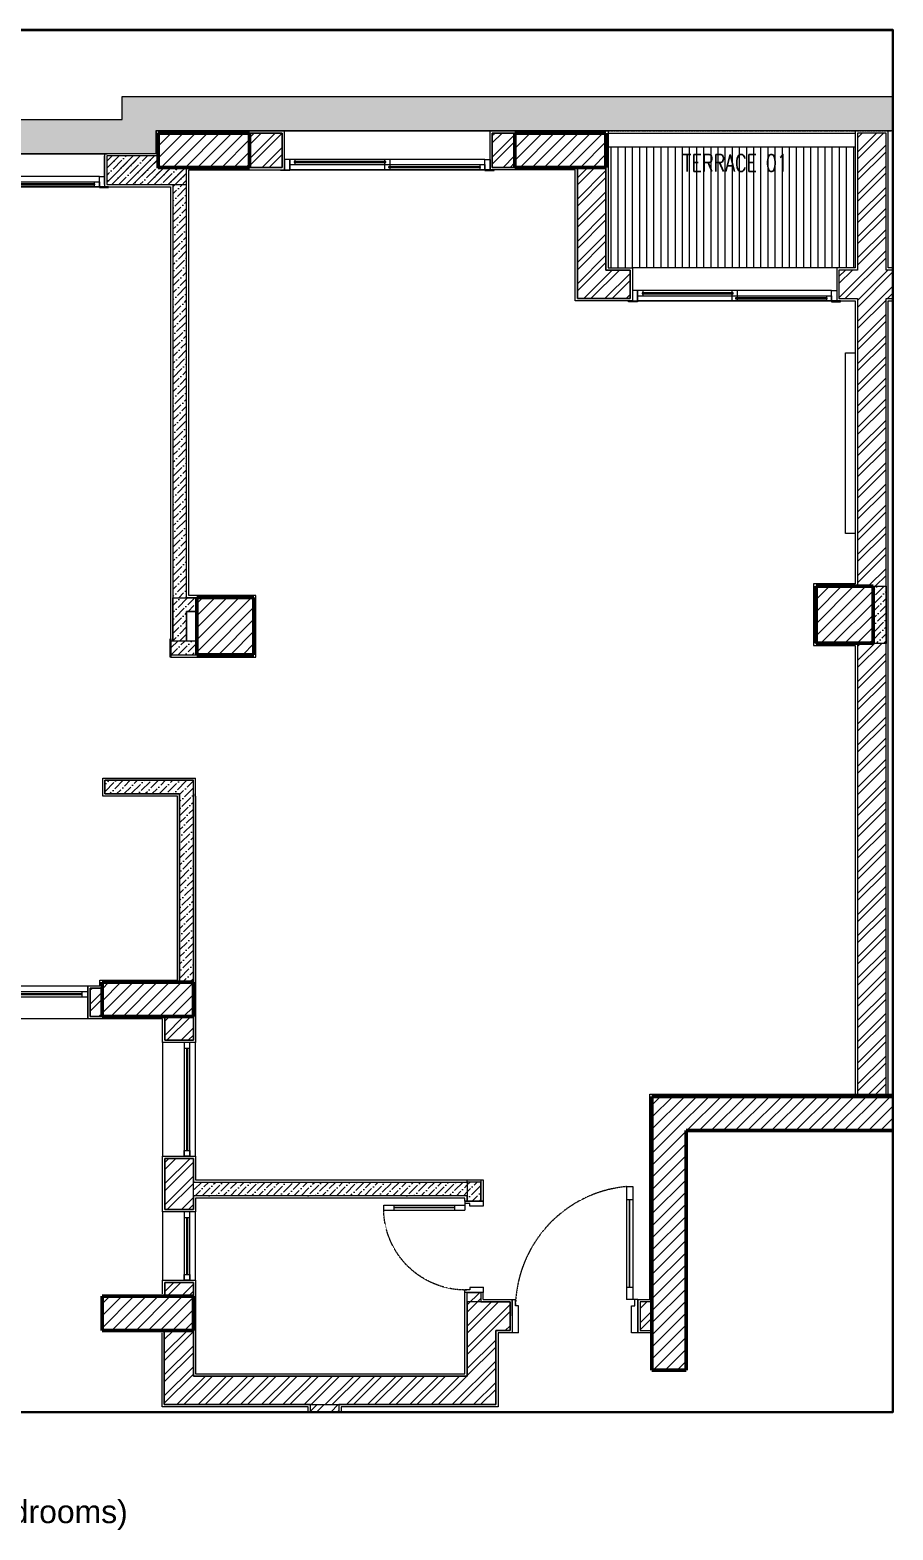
# Model space of a CAD drawing. Header units: metres. Extents: x 0 to 104350, y 982 to 43174.
# Drawn here: x 37322 to 44883, y 30032 to 43174 of the extents above; entities that cross this region are included whole.
import ezdxf
from ezdxf.xclip import XClip

# ---------------------------------------------------------------- set-up
doc = ezdxf.new("R2010")
doc.units = ezdxf.units.M
doc.header["$XCLIPFRAME"] = 2
doc.linetypes.add('DASHED2', pattern=[0.375, 0.25, -0.125])
doc.layers.get('0').update_dxf_attribs({"lineweight": 30})
for name, color, linetype, lineweight in [('A-ANNO-HATCH', 9, 'Continuous', 9), ('A-CLNG-GRID', 2, 'Continuous', 5), ('A-DOOR', 1, 'Continuous', 5), ('A-DOOR-FRAM', 1, 'Continuous', 0), ('A-ELEV-BACK', 1, 'Continuous', 0), ('A-FLOR-OVHD', 1, 'DASHED2', 0), ('A-FURN', 8, 'Continuous', 0), ('A-ROOM-NMBR', 1, 'Continuous', 0), ('A-WALL', 3, 'Continuous', 18), ('A-WINDOW', 10, 'Continuous', 5), ('dimensions', 90, 'Continuous', 30), ('G-ANNO-HATCH', 8, 'Continuous', 0), ('HATCH', 8, 'Continuous', 0), ('S-COLS', 52, 'Continuous', 9)]:
    doc.layers.add(name, color=color, linetype=linetype, lineweight=lineweight)
doc.styles.add('$2$08-M-BLDG-1_50', font='romans.shx', dxfattribs={"width": 0.75, "height": 150})
doc.styles.get("Standard").update_dxf_attribs({"font": 'arial.ttf'})
pattern_1 = [(45, (-163049.75, 51839.08), (-92.807765, 92.807765), []), (45, (-162987.88, 51839.08), (-92.807765, 92.807765), [])]
pattern_2 = [(45, (-163049.75, 51839.084), (23.201941, 85.073785), [109.375, -21.875, 0, -21.875])]
pattern_3 = [(45, (116748.97, -54336.016), (-53.033, 53.033), [])]

# ---------------------------------------------------------------- blocks, each defined once
blk = doc.blocks.new('*U119')
for p, q in [((-5314, 135751), (-5249, 135754)), ((-5251, 134853), (-5299, 135751)), ((-5201, 134855), (-5249, 135754)), ((-5244, 135654), (-5294, 135652)), ((-5271, 135653), (-5234, 134955)), ((-5266, 135653), (-5229, 134955)), ((-5207, 134957), (-5257, 134954)), ((-5201, 134855), (-5251, 134853))]:
    blk.add_line(p, q)
at = {"linetype": 'DASHED2'}
blk.add_arc((-5342, 135819), 974, 278.2926, 1.8703, dxfattribs=at)
at = {"layer": 'A-DOOR-FRAM'}
for p, q in [((-5353, 136013), (-5303, 136015)), ((-5339, 135749), (-5353, 136013)), ((-4404, 136063), (-4355, 136066)), ((-4355, 136066), (-4340, 135803)), ((-5339, 135749), (-5314, 135751)), ((-4340, 135803), (-4365, 135801))]:
    blk.add_line(p, q, dxfattribs=at)
for points in [[(-5303, 136015), (-5292, 135802), (-5317, 135801), (-5314, 135751)], [(-4404, 136063), (-4393, 135850), (-4368, 135851), (-4365, 135801)]]:
    blk.add_lwpolyline(points, dxfattribs=at)
blk = doc.blocks.new('*U138')
for p, q in [((-0.235, 0.09), (1.473, 0.09)), ((-0.235, 0.045), (-0.235, 0.09)), ((1.473, 0.045), (-0.235, 0.045)), ((1.473, 0.045), (-0.235, 0.045)), ((-0.235, 0.045), (-0.235, 0)), ((-0.235, 0), (1.473, 0)), ((-0.19, 0.045), (-0.19, 0.026)), ((-0.19, 0.018), (-0.19, 0)), ((0.597, 0.09), (0.597, 0.026)), ((0.597, 0.018), (0.597, 0)), ((0.642, 0.09), (0.642, 0.071)), ((0.642, 0.063), (0.642, 0)), ((1.428, 0.09), (1.428, 0.071)), ((1.428, 0.063), (1.428, 0.045)), ((1.473, 0.09), (1.473, 0.045)), ((1.473, 0), (1.473, 0.045))]:
    blk.add_line(p, q)
for points in [[(-0.315, 0), (-0.235, 0), (-0.235, -0.007), (-0.315, -0.007)], [(-0.235, 0.09), (-0.28, 0.09), (-0.28, 0), (-0.235, 0)], [(-0.235, 0.09), (1.473, 0.09), (1.473, 0), (-0.235, 0)], [(-0.196, 0.026), (0.609, 0.026), (0.609, 0.018), (-0.196, 0.018)], [(0.63, 0.071), (1.434, 0.071), (1.434, 0.063), (0.63, 0.063)], [(1.473, 0.09), (1.518, 0.09), (1.518, 0), (1.473, 0)], [(1.553, 0), (1.473, 0), (1.473, -0.007), (1.553, -0.007)]]:
    blk.add_lwpolyline(points, close=True)
blk = doc.blocks.new('*U125')
for p, q in [((-2.079, -0.07), (-1.479, -0.07)), ((-2.079, -0.08), (-1.479, -0.08))]:
    blk.add_line(p, q)
for points in [[(-2.129, 0.14), (-1.429, 0.14), (-1.429, -0.15), (-2.129, -0.15)], [(-2.129, -0.1), (-2.129, -0.05), (-1.429, -0.05), (-1.429, -0.1)], [(-2.129, -0.05), (-2.079, -0.05), (-2.079, -0.1), (-2.129, -0.1)], [(-1.429, -0.05), (-1.479, -0.05), (-1.479, -0.1), (-1.429, -0.1)]]:
    blk.add_lwpolyline(points, close=True)
blk = doc.blocks.new('*U136')
for p, q in [((-1.887, -0.07), (-1.387, -0.07)), ((-1.887, -0.08), (-1.387, -0.08))]:
    blk.add_line(p, q)
for points in [[(-1.937, 0.14), (-1.337, 0.14), (-1.337, -0.15), (-1.937, -0.15)], [(-1.937, -0.1), (-1.937, -0.05), (-1.337, -0.05), (-1.337, -0.1)], [(-1.937, -0.05), (-1.887, -0.05), (-1.887, -0.1), (-1.937, -0.1)], [(-1.337, -0.05), (-1.387, -0.05), (-1.387, -0.1), (-1.337, -0.1)]]:
    blk.add_lwpolyline(points, close=True)
blk = doc.blocks.new('*U140')
for p, q in [((-0.235, 0.09), (1.464, 0.09)), ((-0.235, 0.045), (-0.235, 0.09)), ((1.464, 0.045), (-0.235, 0.045)), ((1.464, 0.045), (-0.235, 0.045)), ((-0.235, 0.045), (-0.235, 0)), ((-0.235, 0), (1.464, 0)), ((-0.19, 0.045), (-0.19, 0.026)), ((-0.19, 0.018), (-0.19, 0)), ((0.593, 0.09), (0.593, 0.026)), ((0.593, 0.018), (0.593, 0)), ((0.638, 0.09), (0.638, 0.071)), ((0.638, 0.063), (0.638, 0)), ((1.419, 0.09), (1.419, 0.071)), ((1.419, 0.063), (1.419, 0.045)), ((1.464, 0.09), (1.464, 0.045)), ((1.464, 0), (1.464, 0.045))]:
    blk.add_line(p, q)
for points in [[(-0.315, 0), (-0.235, 0), (-0.235, -0.007), (-0.315, -0.007)], [(-0.235, 0.09), (-0.28, 0.09), (-0.28, 0), (-0.235, 0)], [(-0.235, 0.09), (1.464, 0.09), (1.464, 0), (-0.235, 0)], [(-0.196, 0.026), (0.605, 0.026), (0.605, 0.018), (-0.196, 0.018)], [(0.626, 0.071), (1.425, 0.071), (1.425, 0.063), (0.626, 0.063)], [(1.464, 0.09), (1.509, 0.09), (1.509, 0), (1.464, 0)], [(1.544, 0), (1.464, 0), (1.464, -0.007), (1.544, -0.007)]]:
    blk.add_lwpolyline(points, close=True)
blk = doc.blocks.new('*U124')
for p, q in [((-0.235, 0.09), (1.475, 0.09)), ((-0.235, 0.045), (-0.235, 0.09)), ((1.475, 0.045), (-0.235, 0.045)), ((1.475, 0.045), (-0.235, 0.045)), ((-0.235, 0.045), (-0.235, 0)), ((-0.235, 0), (1.475, 0)), ((-0.19, 0.045), (-0.19, 0.026)), ((-0.19, 0.018), (-0.19, 0)), ((0.598, 0.09), (0.598, 0.026)), ((0.598, 0.018), (0.598, 0)), ((0.643, 0.09), (0.643, 0.071)), ((0.643, 0.063), (0.643, 0)), ((1.43, 0.09), (1.43, 0.071)), ((1.43, 0.063), (1.43, 0.045)), ((1.475, 0.09), (1.475, 0.045)), ((1.475, 0), (1.475, 0.045))]:
    blk.add_line(p, q)
for points in [[(-0.315, 0), (-0.235, 0), (-0.235, -0.007), (-0.315, -0.007)], [(-0.235, 0.09), (-0.28, 0.09), (-0.28, 0), (-0.235, 0)], [(-0.235, 0.09), (1.475, 0.09), (1.475, 0), (-0.235, 0)], [(-0.196, 0.026), (0.61, 0.026), (0.61, 0.018), (-0.196, 0.018)], [(0.632, 0.071), (1.436, 0.071), (1.436, 0.063), (0.632, 0.063)], [(1.475, 0.09), (1.52, 0.09), (1.52, 0), (1.475, 0)], [(1.555, 0), (1.475, 0), (1.475, -0.007), (1.555, -0.007)]]:
    blk.add_lwpolyline(points, close=True)
blk = doc.blocks.new('hjnhgfhgn')
at = {"layer": 'A-FLOR-OVHD'}
blk.add_lwpolyline([(102065, -9449), (106681, -9449), (106681, -9249), (119821, -9249), (119821, -9449), (124433, -9449), (124433, -9749), (119521, -9749), (119521, -9549), (118379, -9550), (118379, -9549), (116503, -9549), (116503, -9550), (110625, -9550), (110625, -9549), (107857, -9549), (107857, -9549), (106977, -9549), (106977, -9749), (102065, -9749)], close=True, dxfattribs=at)
blk = doc.blocks.new('B GF')
at = {"layer": 'A-ANNO-HATCH', "true_color": 0x939598}
h = blk.add_hatch(dxfattribs=at)
h.set_pattern_fill('AR-CONC', color=252, scale=50)
h.set_pattern_definition([(50, (0, -9699.07), (358.6301, -31.37607), [37.5, -412.5]), (355, (0, -9699.07), (-69.3757, 376.0961), [30, -330]), (100.45144, (29.9, -9701.7), (289.2544, 344.72), [31.8701, -350.57106]), (46.1842, (0, -9599.07), (533.6207, -82.7596), [56.25, -618.75]), (96.63564, (44.47, -9605.96), (467.331, 487.0593), [47.8052, -525.8569]), (351.18416, (0, -9599.07), (467.331, 487.0593), [45, -495]), (21, (50, -9624.07), (298.45353, -201.30945), [37.5, -412.5]), (326, (50, -9624.07), (121.6577, 362.575), [30, -330]), (71.45144, (74.87, -9640.84), (420.1112, 161.2656), [31.8701, -350.57106]), (37.5, (0, -9699.07), (6.07993, 166.44693), [0, -326, 0, -335, 0, -331.25]), (7.5, (0, -9699.07), (131.53477, 197.20586), [0, -191, 0, -318.5, 0, -126.25]), (327.5, (-111.5, -9699.07), (266.91122, -11.27744), [0, -125, 0, -390, 0, -517.5]), (317.5, (-161.5, -9699.07), (291.5931, 50.0525), [0, -162.5, 0, -259, 0, -367.5])])
h.paths.add_polyline_path([(161718, -9549), (161712, -9248), (163283, -9248), (163290, -9549)])
h.paths.add_polyline_path([(169560, -9749), (169560, -9449), (167070, -9449), (167070, -9249), (153929, -9249), (153931, -9449), (151438, -9449), (151436, -9749), (154230, -9749), (154230, -9549), (166691, -9549), (166691, -9749), (171671, -9749), (171671, -9749)])
at = {"layer": 'A-ELEV-BACK'}
blk.add_lwpolyline([(171671, -9449), (171671, -9749), (166691, -9749), (166691, -9549), (154230, -9549), (154230, -9749), (151436, -9749), (151436, -9449), (153930, -9449), (153930, -9249), (167070, -9249), (167070, -9449)], close=True, dxfattribs=at)
blk = doc.blocks.new('*U137')
for p, q in [((-1.969, -0.07), (-1.074, -0.07)), ((-1.969, -0.08), (-1.074, -0.08))]:
    blk.add_line(p, q)
for points in [[(-2.019, 0.14), (-1.024, 0.14), (-1.024, -0.15), (-2.019, -0.15)], [(-2.019, -0.1), (-2.019, -0.05), (-1.024, -0.05), (-1.024, -0.1)], [(-2.019, -0.05), (-1.969, -0.05), (-1.969, -0.1), (-2.019, -0.1)], [(-1.024, -0.05), (-1.074, -0.05), (-1.074, -0.1), (-1.024, -0.1)]]:
    blk.add_lwpolyline(points, close=True)
blk = doc.blocks.new('M_Concrete-Rectangular-Column - C4-300_800-556694-0-6-4th floor columns')
at = {"layer": 'S-COLS'}
h = blk.add_hatch(dxfattribs=at)
h.set_pattern_fill('FP_2', color=256, style=0, pattern_type=2)
h.set_pattern_definition([(315, (-13.9, -3.564), (0.053033, 0.053033), [])])
h.paths.add_polyline_path([(-0.15, -0.4), (0.15, -0.4), (0.15, 0.4), (-0.15, 0.4)])
at = {"layer": 'S-COLS', "lineweight": 50}
for p, q in [((0.15, 0.4), (-0.15, 0.4)), ((-0.15, 0.4), (-0.15, -0.4)), ((0.15, -0.4), (0.15, 0.4)), ((-0.15, -0.4), (0.15, -0.4))]:
    blk.add_line(p, q, dxfattribs=at)
blk = doc.blocks.new('M_Concrete-Rectangular-Column - C9-500_500-V1-0-6-4th floor columns')
at = {"layer": 'S-COLS'}
h = blk.add_hatch(dxfattribs=at)
h.set_pattern_fill('FP_4', color=256, style=0, pattern_type=2)
h.set_pattern_definition([(135, (9.83, 1.074), (-0.053033, -0.053033), [])])
h.paths.add_polyline_path([(0.25, 0.25), (-0.25, 0.25), (-0.25, -0.25), (0.25, -0.25)])
at = {"layer": 'S-COLS', "lineweight": 50}
for p, q in [((0.25, 0.25), (-0.25, 0.25)), ((-0.25, 0.25), (-0.25, -0.25)), ((0.25, -0.25), (0.25, 0.25)), ((-0.25, -0.25), (0.25, -0.25))]:
    blk.add_line(p, q, dxfattribs=at)
blk = doc.blocks.new('M_Concrete-Rectangular-Column - C9-500_500-V2-0-6-4th floor columns')
at = {"layer": 'S-COLS'}
h = blk.add_hatch(dxfattribs=at)
h.set_pattern_fill('FP_5', color=256, style=0, pattern_type=2)
h.set_pattern_definition([(315, (-9.73, -6.498), (0.053033, 0.053033), [])])
h.paths.add_polyline_path([(-0.25, -0.25), (0.25, -0.25), (0.25, 0.25), (-0.25, 0.25)])
at = {"layer": 'S-COLS', "lineweight": 50}
for p, q in [((0.25, 0.25), (-0.25, 0.25)), ((-0.25, 0.25), (-0.25, -0.25)), ((0.25, -0.25), (0.25, 0.25)), ((-0.25, -0.25), (0.25, -0.25))]:
    blk.add_line(p, q, dxfattribs=at)
blk = doc.blocks.new('Typical')
at = {"layer": 'S-COLS'}
h = blk.add_hatch(dxfattribs=at)
h.set_pattern_fill('FP_1', color=256, scale=1000, style=0, pattern_type=2)
h.set_pattern_definition(pattern_3)
h.paths.add_polyline_path([(110461, -40586), (110461, -40286), (109661, -40286), (109661, -40586), (110001, -40586)])
h = blk.add_hatch(dxfattribs=at)
h.set_pattern_fill('FP_1', color=256, scale=1000, style=0, pattern_type=2)
h.set_pattern_definition(pattern_3)
h.paths.add_polyline_path([(109661, -48026), (109970, -48026), (109970, -47726), (109170, -47726), (109170, -48026)])
h = blk.add_hatch(dxfattribs=at)
h.set_pattern_fill('FP_1', color=256, scale=1000, style=0, pattern_type=2)
h.set_pattern_definition(pattern_3)
h.paths.add_polyline_path([(113988, -49026), (117538, -49026), (117538, -48726), (113988, -48726)])
h = blk.add_hatch(dxfattribs=at)
h.set_pattern_fill('FP_1', color=256, scale=1000, style=0, pattern_type=2)
h.set_pattern_definition(pattern_3)
h.paths.add_polyline_path([(114288, -51126), (114288, -49026), (113988, -49026), (113988, -51126)])
h = blk.add_hatch(dxfattribs=at)
h.set_pattern_fill('FP_1', color=256, scale=1000, style=0, pattern_type=2)
h.set_pattern_definition(pattern_3)
h.paths.add_polyline_path([(109970, -50776), (109970, -50476), (109170, -50476), (109170, -50776)])
at = {"layer": 'S-COLS', "lineweight": 50}
for p, q in [((110461, -40286), (109661, -40286)), ((109661, -40286), (109661, -40586)), ((110461, -40586), (110461, -40286)), ((109661, -40586), (110461, -40586)), ((109970, -47726), (109170, -47726)), ((109170, -47726), (109170, -48026)), ((109970, -48026), (109970, -47726)), ((109170, -48026), (109970, -48026)), ((117838, -48726), (113988, -48726)), ((113988, -48726), (113988, -51126)), ((114288, -49026), (117538, -49026)), ((114288, -51126), (114288, -49026)), ((109970, -50476), (109170, -50476)), ((109170, -50476), (109170, -50776)), ((109970, -50776), (109970, -50476)), ((109170, -50776), (109970, -50776)), ((113988, -51126), (114288, -51126))]:
    blk.add_line(p, q, dxfattribs=at)
at = {"layer": 'S-COLS'}
for name, p, xscale, yscale, zscale, rotation in [('M_Concrete-Rectangular-Column - C4-300_800-556694-0-6-4th floor columns', (113185, -40436), 1000, 1000, 1000, 90), ('M_Concrete-Rectangular-Column - C9-500_500-V1-0-6-4th floor columns', (115675, -44506), 1000, 1000, 1000, 270), ('M_Concrete-Rectangular-Column - C9-500_500-V2-0-6-4th floor columns', (110251, -44606), 1000.000000000001, 1000.000000000001, 1000.000000000001, 90)]:
    blk.add_blockref(name, p, dxfattribs=dict(at, xscale=xscale, yscale=yscale, zscale=zscale, rotation=rotation))
blk = doc.blocks.new('*U139')
for p, q in [((-5317, 135773), (-5382, 135770)), ((-5339, 134971), (-5382, 135770)), ((-5289, 134974), (-5332, 135773)), ((-5377, 135670), (-5327, 135673)), ((-5354, 135671), (-5322, 135073)), ((-5349, 135671), (-5317, 135074)), ((-5345, 135072), (-5295, 135075)), ((-5339, 134971), (-5289, 134974))]:
    blk.add_line(p, q)
at = {"linetype": 'DASHED2'}
blk.add_arc((-5362, 135777), 807, 179.9493, 271.6029, dxfattribs=at)
at = {"layer": 'A-DOOR-FRAM'}
for p, q in [((-5302, 135954), (-5352, 135952)), ((-5292, 135775), (-5302, 135954)), ((-5292, 135775), (-5317, 135773))]:
    blk.add_line(p, q, dxfattribs=at)
for points in [[(-6144, 135779), (-6150, 135909), (-6200, 135906), (-6191, 135727), (-6166, 135728)], [(-6150, 135909), (-6144, 135779), (-6168, 135778), (-6166, 135728)], [(-5352, 135952), (-5345, 135822), (-5320, 135823), (-5317, 135773)]]:
    blk.add_lwpolyline(points, dxfattribs=at)

msp = doc.modelspace()

# ---------------------------------------------------------------- hatches: boundary and pattern name
at = {"layer": 'G-ANNO-HATCH'}
h = msp.add_hatch(dxfattribs=at)
h.set_pattern_fill('ANSI32', color=256, scale=350)
h.set_pattern_definition(pattern_1)
h.paths.add_polyline_path([(38694.121, 41970.237), (38448.527, 41970.237), (38448.527, 42270.236), (38444.121, 42270.236), (38444.121, 42070.236), (37994.617, 42070.236), (37994.617, 41820.236), (38574.121, 41820.236), (38694.121, 41820.236)])
h = msp.add_hatch(dxfattribs=at)
h.set_pattern_fill('ANSI36', color=256, scale=350)
h.set_pattern_definition(pattern_2)
h.paths.add_polyline_path([(38448.527, 41970.237), (38448.527, 42270.236), (38444.121, 42270.236), (38444.121, 42070.236), (37994.617, 42070.236), (37994.617, 41820.236), (38574.121, 41820.236), (38574.121, 38200.237), (38694.121, 38200.237), (38694.121, 41970.237)])
h = msp.add_hatch(dxfattribs=at)
h.set_pattern_fill('ANSI32', color=256, scale=350)
h.set_pattern_definition([(45, (-164720.3, 52093.86), (-92.807765, 92.807765), []), (45, (-164658.42, 52093.86), (-92.807765, 92.807765), [])])
h.paths.add_polyline_path([(39248.527, 42270.237), (39532.212, 42270.237), (39532.212, 41970.238), (39248.527, 41970.238)])
h = msp.add_hatch(dxfattribs=at)
h.set_pattern_fill('ANSI32', color=256, scale=350)
h.set_pattern_definition(pattern_1)
h.paths.add_polyline_path([(41567.912, 42270.236), (41372.212, 42270.236), (41372.212, 41970.237), (41567.912, 41970.237)])
h = msp.add_hatch(dxfattribs=at)
h.set_pattern_fill('ANSI32', color=256, scale=350)
h.set_pattern_definition(pattern_1)
h.paths.add_polyline_path([(44882.692, 40820.236), (44882.692, 41070.236), (44821.492, 41070.236), (44821.492, 42270.236), (44571.492, 42270.236), (44571.492, 41070.236), (44409.204, 41070.236), (44409.204, 40820.236), (44571.492, 40820.236), (44571.492, 38300.236), (44821.492, 38300.236), (44821.492, 40820.236)])
h = msp.add_hatch(dxfattribs=at)
h.set_pattern_fill('ANSI31', color=256, scale=500, angle=45)
h.set_pattern_definition([(90, (-103274.004, -14137.7), (-62.5, 0), [])])
h.paths.add_polyline_path([(42387.912, 41090.236), (42387.912, 42150.236), (44551.492, 42150.236), (44551.492, 41090.236)])
h = msp.add_hatch(dxfattribs=at)
h.set_pattern_fill('ANSI32', color=256, scale=350)
h.set_pattern_definition(pattern_1)
h.paths.add_polyline_path([(42580.2, 41070.236), (42367.912, 41070.236), (42367.912, 41970.236), (42117.912, 41970.236), (42117.912, 40820.236), (42580.2, 40820.236)])
h = msp.add_hatch(dxfattribs=at)
h.set_pattern_fill('ANSI36', color=256, scale=350)
h.set_pattern_definition([(45, (-155981.96, 55301.66), (23.201941, 85.073785), [109.375, -21.875, 0, -21.875])])
h.paths.add_polyline_path([(44707.979, 38300.236), (44821.492, 38300.236), (44821.492, 37800.236), (44707.979, 37800.236)])
h = msp.add_hatch(dxfattribs=at)
h.set_pattern_fill('ANSI36', color=256, scale=350)
h.set_pattern_definition([(45, (-162410.63, 51719.63), (23.201941, 85.073785), [109.375, -21.875, 0, -21.875])])
h.paths.add_polyline_path([(38780.022, 38080.244), (38694.121, 38080.244), (38694.121, 37820.244), (38574.121, 37820.244), (38574.121, 38200.237), (38780.022, 38200.237)])
h = msp.add_hatch(dxfattribs=at)
h.set_pattern_fill('ANSI36', color=256, scale=350)
h.set_pattern_definition(pattern_2)
h.paths.add_polyline_path([(38554.121, 37820.236), (38554.121, 37700.236), (38780.022, 37700.236), (38780.022, 37820.236)])
h = msp.add_hatch(dxfattribs=at)
h.set_pattern_fill('ANSI32', color=256, scale=350)
h.set_pattern_definition(pattern_1)
h.paths.add_polyline_path([(44821.492, 37800.236), (44571.492, 37800.236), (44571.492, 33830.235), (44821.492, 33830.235)])
h = msp.add_hatch(dxfattribs=at)
h.set_pattern_fill('ANSI36', color=256, scale=350)
h.set_pattern_definition(pattern_2)
h.paths.add_polyline_path([(38753.091, 36480.238), (38753.091, 36600.236), (37978.73, 36600.236), (37978.73, 36480.237), (38633.091, 36480.238), (38633.093, 34830.236), (38753.094, 34830.236)])
h = msp.add_hatch(dxfattribs=at)
h.set_pattern_fill('ANSI32', color=256, scale=350)
h.set_pattern_definition(pattern_1)
h.paths.add_polyline_path([(37953.093, 34780.236), (37848.699, 34780.236), (37848.699, 34530.236), (37953.093, 34530.236)])
h = msp.add_hatch(dxfattribs=at)
h.set_pattern_fill('ANSI32', color=256, scale=350)
h.set_pattern_definition(pattern_1)
h.paths.add_polyline_path([(38503.041, 34322.856), (38753.147, 34322.856), (38753.206, 34530.236), (38503.093, 34530.236)])
h = msp.add_hatch(dxfattribs=at)
h.set_pattern_fill('ANSI32', color=256, scale=350)
h.set_pattern_definition(pattern_1)
h.paths.add_polyline_path([(38753.121, 33287.619), (38503.066, 33287.619), (38503.071, 32840.237), (38753.116, 32840.237)])
h = msp.add_hatch(dxfattribs=at)
h.set_pattern_fill('ANSI36', color=256, scale=350)
h.set_pattern_definition(pattern_2)
h.paths.add_polyline_path([(41152.224, 33080.237), (38753.143, 33080.238), (38753.14, 32960.238), (41152.224, 32960.237)])
h = msp.add_hatch(dxfattribs=at)
h.set_pattern_fill('ANSI36', color=256, scale=350)
h.set_pattern_definition(pattern_2)
h.paths.add_polyline_path([(41272.224, 33080.236), (41152.224, 33080.236), (41152.224, 33080.236), (41152.224, 33080.236), (41152.224, 32960.236), (41152.224, 32960.236), (41152.224, 32913.463), (41272.224, 32913.463)])
h = msp.add_hatch(dxfattribs=at)
h.set_pattern_fill('ANSI32', color=256, scale=350)
h.set_pattern_definition([(45, (-163049.75, 51079.08), (-92.807765, 92.807765), []), (45, (-162987.88, 51079.08), (-92.807765, 92.807765), [])])
h.paths.add_polyline_path([(38753.125, 32200.237), (38503.078, 32200.237), (38503.071, 32080.236), (38753.116, 32080.236)])
h = msp.add_hatch(dxfattribs=at)
h.set_pattern_fill('ANSI32', color=256, scale=350)
h.set_pattern_definition(pattern_1)
h.paths.add_polyline_path([(41527.368, 32030.236), (41272.224, 32030.236), (41272.224, 32113.462), (41152.224, 32113.456), (41152.224, 32030.236), (41152.224, 31380.236), (40253.093, 31380.236), (40253.093, 31130.236), (41402.224, 31130.236), (41402.224, 31780.236), (41527.368, 31780.236)])
h = msp.add_hatch(dxfattribs=at)
h.set_pattern_fill('ANSI32', color=256, scale=350)
h.set_pattern_definition(pattern_1)
h.paths.add_polyline_path([(42771.497, 32030.236), (42667.368, 32030.236), (42667.368, 31780.236), (42771.497, 31780.236)])
h = msp.add_hatch(dxfattribs=at)
h.set_pattern_fill('ANSI32', color=256, scale=350)
h.set_pattern_definition(pattern_1)
h.paths.add_polyline_path([(38498.687, 31130.236), (40253.093, 31130.236), (40253.093, 31380.236), (38753.064, 31380.236), (38753.082, 31780.236), (38498.687, 31780.236)])
h = msp.add_hatch(dxfattribs=at)
h.set_pattern_fill('ANSI32', color=256, scale=350)
h.set_pattern_definition([(45, (-161443.07, 51475.01), (-92.807765, 92.807765), []), (45, (-161381.19, 51475.01), (-92.807765, 92.807765), [])])
h.paths.add_polyline_path([(39778.687, 31064.661), (40028.687, 31064.661), (40028.687, 31130.236), (39778.687, 31130.236)])

# ---------------------------------------------------------------- linework, layer by layer
msp.add_lwpolyline([(28554.582, 31064.661), (44882.692, 31064.661), (44882.692, 43174.113), (28554.582, 43174.113)], close=True)
at = {"layer": 'A-CLNG-GRID'}
for p, q in [((39552.212, 42290.237), (38424.121, 42290.236)), ((38424.121, 42290.236), (38424.121, 42090.236)), ((39552.212, 41950.238), (39552.212, 42290.237)), ((38424.121, 42090.236), (37974.617, 42090.236)), ((37974.617, 42090.236), (37974.617, 41800.236)), ((38714.121, 41950.237), (39552.212, 41950.238)), ((38714.121, 38220.244), (38714.121, 41950.237)), ((37974.617, 41800.236), (38554.121, 41800.236)), ((38554.121, 41800.236), (38554.121, 37840.236)), ((39300.022, 38220.244), (38714.121, 38220.244)), ((39300.022, 37680.245), (39300.022, 38220.244)), ((38554.121, 37680.236), (38694.121, 37680.236)), ((38694.121, 37680.236), (39300.022, 37680.245)), ((38753.091, 36480.238), (38753.091, 36600.236)), ((38773.092, 36460.238), (38773.092, 36620.236)), ((38483.093, 32820.237), (38483.093, 33307.619)), ((38483.093, 33307.619), (38773.093, 33307.619)), ((38773.093, 33307.619), (38773.093, 33100.238)), ((38773.093, 33100.238), (41025.936, 33100.237)), ((41025.936, 33100.236), (41132.224, 33100.236)), ((41132.224, 33100.236), (41292.224, 33100.236)), ((41292.224, 33100.236), (41292.224, 32913.463)), ((41025.936, 32940.237), (38773.093, 32940.238)), ((38773.093, 32940.238), (38773.093, 32820.237)), ((41132.224, 32940.236), (41025.936, 32940.236)), ((41132.225, 32913.463), (41132.225, 32940.236)), ((41292.224, 32913.463), (41132.225, 32913.463)), ((38773.093, 32820.237), (38483.093, 32820.237)), ((38483.093, 32100.236), (38483.093, 32220.237)), ((38483.093, 32220.237), (38773.093, 32220.237)), ((38773.093, 32220.237), (38773.093, 31400.236)), ((41292.223, 32113.463), (41132.224, 32113.463)), ((41132.224, 31400.236), (41132.225, 32113.455)), ((41292.224, 32050.236), (41292.221, 32113.463)), ((41292.224, 32050.236), (41547.368, 32050.236)), ((41547.368, 32050.236), (41547.368, 31760.236)), ((38478.687, 31110.236), (38478.687, 31760.236)), ((41547.368, 31760.236), (41422.224, 31760.236)), ((41422.224, 31760.236), (41422.224, 31110.236)), ((38773.093, 31400.236), (41132.224, 31400.236)), ((38768.687, 31110.236), (38478.687, 31110.236)), ((39758.687, 31110.236), (38768.687, 31110.236)), ((39758.687, 31064.661), (39758.687, 31110.236)), ((41422.224, 31110.236), (40048.687, 31110.236)), ((40048.687, 31110.236), (40048.687, 31064.661))]:
    msp.add_line(p, q, dxfattribs=at)
for points in [[(41352.212, 42290.236), (42387.912, 42290.236), (42387.912, 41090.236), (42600.2, 41090.236), (42600.2, 40800.236), (42097.912, 40800.236), (42097.912, 41950.237), (41352.212, 41950.237)], [(38694.121, 38080.244), (38780.022, 38080.244), (38780.022, 37820.244), (38694.121, 37820.244)]]:
    msp.add_lwpolyline(points, close=True, dxfattribs=at)
for points in [[(44882.692, 41090.236), (44841.492, 41090.236), (44841.492, 42290.236), (44551.492, 42290.236), (44551.492, 41090.236), (44389.204, 41090.236), (44389.204, 40800.236), (44551.492, 40800.236), (44551.492, 38320.236), (44185.898, 38320.236), (44185.898, 37780.236), (44551.492, 37780.236), (44551.492, 33830.235)], [(44841.492, 33830.235), (44841.492, 40800.236), (44882.692, 40800.236)], [(38773.092, 36460.238), (38773.095, 34302.856), (38483.093, 34302.856), (38483.093, 34510.236), (37828.699, 34510.236), (37828.699, 34800.236), (37933.093, 34800.236), (37933.093, 34850.236), (38613.093, 34850.236), (38613.091, 36460.238), (37958.73, 36460.237), (37958.73, 36620.236), (38773.092, 36620.236)], [(42771.497, 31760.236), (42647.368, 31760.236), (42647.368, 32050.236), (42751.497, 32050.236), (42751.289, 33850.235), (44882.692, 33850.235)]]:
    msp.add_lwpolyline(points, dxfattribs=at)
at = {"layer": 'A-FURN'}
msp.add_lwpolyline([(44467.313, 40344.35), (44551.492, 40344.374), (44551.492, 38761.947), (44467.313, 38761.923)], close=True, dxfattribs=at)
at = {"layer": 'A-WALL'}
for p, q in [((41045.936, 33080.236), (41152.224, 33080.236)), ((41152.224, 33080.236), (41152.224, 33100.236)), ((41272.224, 33100.236), (41272.224, 32913.463)), ((41152.224, 32913.463), (41152.224, 32960.236)), ((38503.093, 32080.236), (38503.093, 32200.237)), ((38503.093, 32200.237), (38753.093, 32200.237)), ((38753.093, 32200.237), (38753.093, 31380.236)), ((41152.224, 31380.236), (41152.224, 32113.463)), ((41272.224, 32113.463), (41272.224, 32030.236)), ((41272.224, 32030.236), (41527.368, 32030.236)), ((41527.368, 32030.236), (41527.368, 31780.236)), ((38498.687, 31130.236), (38498.687, 31780.236)), ((41527.368, 31780.236), (41402.224, 31780.236)), ((41402.224, 31780.236), (41402.224, 31130.236)), ((38753.093, 31380.236), (41152.224, 31380.236)), ((38748.687, 31130.236), (38498.687, 31130.236)), ((39778.687, 31130.236), (38748.687, 31130.236)), ((41402.224, 31130.236), (40028.687, 31130.236)), ((40028.687, 31130.236), (40028.687, 31064.661))]:
    msp.add_line(p, q, dxfattribs=at)
for points in [[(38554.121, 37700.236), (38694.121, 37700.236), (39280.022, 37700.244), (39280.022, 38200.244), (38694.121, 38200.244), (38694.121, 41970.237), (39532.212, 41970.238), (39532.212, 42270.237), (38444.121, 42270.236), (38444.121, 42070.236), (37994.617, 42070.236), (37994.617, 41820.236), (38574.121, 41820.236), (38574.121, 37820.236), (38554.121, 37820.236)], [(44882.692, 41070.236), (44821.492, 41070.236), (44821.492, 42270.236), (44571.492, 42270.236), (44571.492, 41070.236), (44409.204, 41070.236), (44409.204, 40820.236), (44571.492, 40820.236), (44571.492, 38300.236), (44205.898, 38300.236), (44205.898, 37800.236), (44571.492, 37800.236), (44571.492, 33830.235)], [(44821.492, 33830.235), (44821.492, 40820.236), (44882.692, 40820.236)], [(38753.091, 36480.238), (38753.091, 36480.238), (38753.095, 34322.856), (38503.093, 34322.856), (38503.093, 34530.236), (37848.699, 34530.236), (37848.699, 34780.236), (37953.093, 34780.236), (37953.093, 34830.236), (38633.093, 34830.236), (38633.091, 36480.238), (37978.73, 36480.237), (37978.73, 36600.236), (38753.091, 36600.236)], [(42771.497, 32030.236), (42667.368, 32030.236), (42667.368, 31780.236), (42771.497, 31780.236)], [(39778.687, 31064.661), (39778.687, 31130.236)]]:
    msp.add_lwpolyline(points, dxfattribs=at)
for points in [[(41372.212, 42270.236), (42367.912, 42270.236), (42367.912, 41070.236), (42580.2, 41070.236), (42580.2, 40820.236), (42117.912, 40820.236), (42117.912, 41970.237), (41372.212, 41970.237)], [(38753.093, 32840.237), (38503.093, 32840.237), (38503.093, 33287.619), (38753.093, 33287.619), (38753.093, 33080.238), (41152.224, 33080.237), (41152.224, 32960.237), (38753.093, 32960.238)]]:
    msp.add_lwpolyline(points, close=True, dxfattribs=at)
at = {"layer": 'A-WINDOW'}
for p, q in [((39239.382, 42290.236), (41739.382, 42290.236)), ((42387.912, 42270.236), (44551.492, 42270.236)), ((35698.554, 42090.236), (37998.554, 42090.236)), ((42387.912, 42150.236), (44551.492, 42150.236))]:
    msp.add_line(p, q, dxfattribs=at)
for points in [[(37974.617, 41820.236), (37974.617, 42070.236)], [(44389.204, 41090.236), (42600.2, 41090.236)]]:
    msp.add_lwpolyline(points, dxfattribs=at)
at = {"layer": 'dimensions'}
msp.add_line((38554.121, 37840.236), (38554.121, 37680.236), dxfattribs=at)
at = {"layer": 'G-ANNO-HATCH'}
for points in [[(39248.527, 42270.237), (39532.212, 42270.237), (39532.212, 41970.238), (39248.527, 41970.238)], [(44707.979, 38300.236), (44821.492, 38300.236), (44821.492, 37800.236), (44707.979, 37800.236)], [(38780.022, 38080.244), (38694.121, 38080.244), (38694.121, 37820.244), (38574.121, 37820.244), (38574.121, 38200.237), (38780.022, 38200.237)]]:
    msp.add_lwpolyline(points, close=True, dxfattribs=at)
msp.add_lwpolyline([(39778.687, 31064.661), (39778.687, 31130.236), (40028.687, 31130.236), (40028.687, 31064.661)], dxfattribs=at)
at = {"layer": 'HATCH'}
for points in [[(38694.121, 41970.237), (38448.527, 41970.237), (38448.527, 42270.236), (38444.121, 42270.236), (38444.121, 42070.236), (37994.617, 42070.236), (37994.617, 41820.236), (38574.121, 41820.236), (38694.121, 41820.236), (38694.121, 41970.237)], [(38448.527, 41970.237), (38448.527, 42270.236), (38444.121, 42270.236), (38444.121, 42070.236), (37994.617, 42070.236), (37994.617, 41820.236), (38574.121, 41820.236), (38574.121, 38200.237), (38694.121, 38200.237), (38694.121, 41970.237)], [(42092.319, 42270.236), (41372.212, 42270.236), (41372.212, 41970.237), (41567.912, 41970.237), (41567.912, 42270.236)], [(42580.2, 41070.236), (42367.912, 41070.236), (42367.912, 41970.236), (42117.912, 41970.236), (42117.912, 40820.236), (42580.2, 40820.236), (42580.2, 41070.236)], [(44821.492, 37800.236), (44571.492, 37800.236), (44571.492, 33830.235), (44821.492, 33830.235), (44821.492, 37800.236)], [(37953.093, 34780.236), (37848.699, 34780.236), (37848.699, 34530.236), (37953.093, 34530.236)], [(38503.093, 34322.856), (38753.199, 34322.856), (38753.206, 34530.236), (38503.093, 34530.236)], [(38753.149, 33287.619), (38503.093, 33287.619), (38503.093, 32840.237), (38753.138, 32840.237)], [(38753.149, 32200.237), (38503.093, 32200.237), (38503.093, 32080.236), (38753.138, 32080.236)], [(42771.497, 32030.236), (42667.368, 32030.236), (42667.368, 31780.236), (42771.497, 31780.236)]]:
    msp.add_lwpolyline(points, close=True, dxfattribs=at)
for points in [[(44882.692, 41070.236), (44821.492, 41070.236), (44821.492, 42270.236), (44571.492, 42270.236), (44571.492, 41070.236), (44409.204, 41070.236), (44409.204, 40820.236), (44571.492, 40820.236), (44571.492, 38300.236), (44821.492, 38300.236), (44821.492, 40820.236), (44882.692, 40820.236)], [(38554.121, 37700.236), (38780.022, 37700.236), (38780.022, 37820.236), (38554.121, 37820.236)], [(38753.091, 36600.236), (37978.73, 36600.236), (37978.73, 36480.237), (38633.091, 36480.238), (38633.093, 34830.236), (38753.094, 34830.236), (38753.091, 36480.238)], [(44571.492, 33830.235), (44821.492, 33830.235)], [(41272.224, 32913.463), (41272.224, 33080.236), (41152.224, 33080.236), (41152.224, 33080.236), (41152.224, 33080.237), (41152.224, 32960.237), (41152.224, 32960.236), (41152.224, 32913.463)], [(41152.224, 32113.463), (41152.225, 32113.459), (41272.225, 32113.459), (41272.224, 32113.463)], [(40253.093, 31130.236), (41402.224, 31130.236), (41402.224, 31780.236), (41527.368, 31780.236), (41527.368, 32030.236), (41272.224, 32030.236), (41152.224, 32030.236), (41152.224, 31380.236), (40253.093, 31380.236)], [(40253.093, 31380.236), (38753.064, 31380.236), (38753.082, 31780.236), (38498.687, 31780.236), (38498.687, 31130.236), (38748.687, 31130.236), (38748.687, 31130.236), (40253.093, 31130.236)]]:
    msp.add_lwpolyline(points, dxfattribs=at)
at = {"layer": 'HATCH', "color": 4}
for points in [[(44207.979, 38300.236), (44707.979, 38300.236), (44707.979, 37800.236), (44207.979, 37800.236)], [(38784.414, 38200.237), (39284.414, 38200.237), (39284.414, 37700.237), (38784.414, 37700.237)]]:
    msp.add_lwpolyline(points, close=True, dxfattribs=at)

# ---------------------------------------------------------------- block references
ref = msp.add_blockref('Typical', (-71216.773, 82556.63))
XClip(ref).set_block_clipping_path([(99771.3550347491, -51491.9684601382), (116099.4655573423, -39382.5165601852)])
at = {"layer": 'A-DOOR'}
for name, p, xscale, yscale, zscale, rotation in [('*U119', (44735.055, 181475.351), 1.100000054100572, 1.100000054100572, 1.100000054100572, 176.9472523896112), ('*U139', (-79635.626, 31183.538), -0.8888888888888637, 0.8888888888888637, 0.8888888888888637, 273.0527476103887)]:
    msp.add_blockref(name, p, dxfattribs=dict(at, xscale=xscale, yscale=yscale, zscale=zscale, rotation=rotation))
at = {"layer": 'A-ELEV-BACK', "color": 4}
ref = msp.add_blockref('hjnhgfhgn', (-68552.525, 51839.084), dxfattribs=at)
XClip(ref).set_block_clipping_path([(97107.1068899558, -20774.4229380071), (113435.217412549, -8664.9710380541)])
at = {"layer": 'A-FLOR-OVHD'}
ref = msp.add_blockref('B GF', (-115801.138, 51839.084), dxfattribs=at)
XClip(ref).set_block_clipping_path([(144355.7199953097, -20774.4229380089), (160683.8305179029, -8664.9710380559)])
at = {"layer": 'A-WINDOW', "xscale": -1000.000000000002, "yscale": 1000.000000000002}
for name, p, zscale in [('*U124', (41072.212, 41950.237), 1000.000000000002), ('*U138', (37694.617, 41800.236), 1000), ('*U140', (44109.204, 40800.236), 1000.000000000002)]:
    msp.add_blockref(name, p, dxfattribs=dict(at, zscale=zscale))
at = {"layer": 'A-WINDOW'}
for name, p, xscale, yscale, zscale, rotation in [('*U125', (35699.213, 34650.224), 1000.00000000003, 1000.00000000003, 1000.00000000003, 179.9999999999999), ('*U137', (38623.093, 32283.369), -1000.00000000003, 1000.00000000003, 1000.00000000003, 90), ('*U136', (38623.094, 30882.926), -1000.000000000042, 1000.000000000042, 1000.000000000029, 90)]:
    msp.add_blockref(name, p, dxfattribs=dict(at, xscale=xscale, yscale=yscale, zscale=zscale, rotation=rotation))

# ---------------------------------------------------------------- texts
at = {"layer": 'A-ROOM-NMBR', "lineweight": 0, "insert": (43501.111, 41934.171), "char_height": 150, "width": 1444.80489, "attachment_point": 8, "line_spacing_factor": 0.9, "style": '$2$08-M-BLDG-1_50'}
msp.add_mtext('\\pxt10;TERRACE 01', dxfattribs=at)
at = {"layer": 'dimensions', "insert": (35445.248, 30291.878), "char_height": 200, "attachment_point": 1}
msp.add_mtext_dynamic_manual_height_columns('option 1 (2 bedrooms)', width=3643.64835, gutter_width=12.5, heights=[0], dxfattribs=at)

doc.saveas('drawing.dxf')
